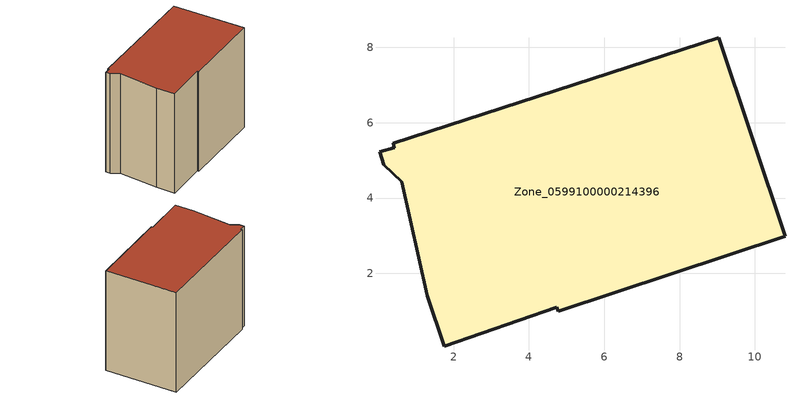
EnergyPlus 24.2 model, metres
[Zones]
Zone_0599100000214396
 floor ground (C_G): 1.3,1.41 0.63,4.43 0.15,4.89 0.03,5.22 0.43,5.34 0.4,5.46 9.04,8.26 10.8,2.99 4.78,1 4.75,1.1 1.75,0.07 z0.35
 wall outside (C_F): 4.75,1.1 4.78,1 10.8,2.99 9.04,8.26 0.4,5.46 0.43,5.34 0.03,5.22 0.15,4.89 0.63,4.43 1.3,1.41 1.75,0.07 4.75,1.1 z0.35:8.49
 roof outside (C_R): 0.63,4.43 1.3,1.41 1.75,0.07 4.75,1.1 4.78,1 10.8,2.99 9.04,8.26 0.4,5.46 0.43,5.34 0.03,5.22 0.15,4.89 z8.49
[BUILDING]
Pand.0599100000214396: North Axis=0; Terrain=City; Loads Convergence Tolerance Value=0.04; Temperature Convergence Tolerance Value=0.4; Solar Distribution=FullExterior; Maximum Number of Warmup Days=25; Minimum Number of Warmup Days=1
[Site:Location]
Rotterdam.The.Hague.AP_ZH_NLD Design_Conditions: Latitude=51.96; Longitude=4.45; Time Zone=1; Elevation=-4.5
[SITE:GROUNDTEMPERATURE:BUILDINGSURFACE]
18, 18, 18, 18, 18, 18, 18, 18, 18, 18, 18, 18
[MATERIAL] Thermal Absorptance=0.9; Solar Absorptance=0.7; Visible Absorptance=0.7
Name | Roughness | Thickness | Conductivity | Density | Specific Heat
G.TC.1965-1974 | MediumSmooth | 0.15 | 0.882353 | 540 | 1210
F.TC.1965-1974 | Rough | 0.3 | 0.697674 | 1920 | 840
R.TC.1965-1974 | MediumRough | 0.2 | 0.232558 | 1500 | 1000
[CONSTRUCTION]
C_G: G.TC.1965-1974
C_F: F.TC.1965-1974
C_R: R.TC.1965-1974
[ZONE]
Zone_0599100000214396: Type=1; Multiplier=1; Ceiling Height=Autocalculate; Volume=Autocalculate; Floor Area=autocalculate; Part of Total Floor Area=Yes
[ZONEINFILTRATION:DESIGNFLOWRATE]
Infil_Zone_0599100000214396: Zone or ZoneList or Space or SpaceList=Zone_0599100000214396; Schedule=AlwaysOn; Design Flow Rate Calculation Method=Flow/Area; Flow Rate per Floor Area=0.003; Constant Term Coefficient=1; Temperature Term Coefficient=0; Velocity Term Coefficient=0; Velocity Squared Term Coefficient=0
[HVACTEMPLATE:ZONE:IDEALLOADSAIRSYSTEM]
Zone_0599100000214396: Maximum Heating Supply Air Temperature=50; Minimum Cooling Supply Air Temperature=13; Maximum Heating Supply Air Humidity Ratio=0.0156; Minimum Cooling Supply Air Humidity Ratio=0.0077; Heating Limit=NoLimit; Cooling Limit=NoLimit; Dehumidification Control Type=ConstantSensibleHeatRatio; Cooling Sensible Heat Ratio=0.7; Dehumidification Setpoint=60; Humidification Control Type=None; Humidification Setpoint=30; Outdoor Air Method=None; Outdoor Air Flow Rate per Person=0.00944; Outdoor Air Flow Rate per Zone Floor Area=0; Outdoor Air Flow Rate per Zone=0; Demand Controlled Ventilation Type=None; Outdoor Air Economizer Type=NoEconomizer; Heat Recovery Type=None; Sensible Heat Recovery Effectiveness=0.7; Latent Heat Recovery Effectiveness=0.65
[ZONECONTROL:THERMOSTAT]
ThermostatControl_Zone_0599100000214396: Zone or ZoneList=Zone_0599100000214396; Control Type Schedule=DualSetpointControlType; Control 1=Thermostat_Zone_0599100000214396; Temperature Difference Between Cutout And Setpoint=0
[THERMOSTATSETPOINT:DUALSETPOINT]
Thermostat_Zone_0599100000214396: Heating Setpoint Temperature Schedule=HeatingSetpoint_Zone_0599100000214396; Cooling Setpoint Temperature Schedule=CoolingSetpoint_Zone_0599100000214396
[SCHEDULE:COMPACT]
HeatingSetpoint_Zone_0599100000214396: Through: 12/31, For: AllDays, Until: 24:00, 21
CoolingSetpoint_Zone_0599100000214396: Through: 12/31, For: AllDays, Until: 24:00, 24
DualSetpointControlType: Through: 12/31, For: AllDays, Until: 24:00, 4
AlwaysOn: Through: 12/31, For: AllDays, Until: 24:00, 1
